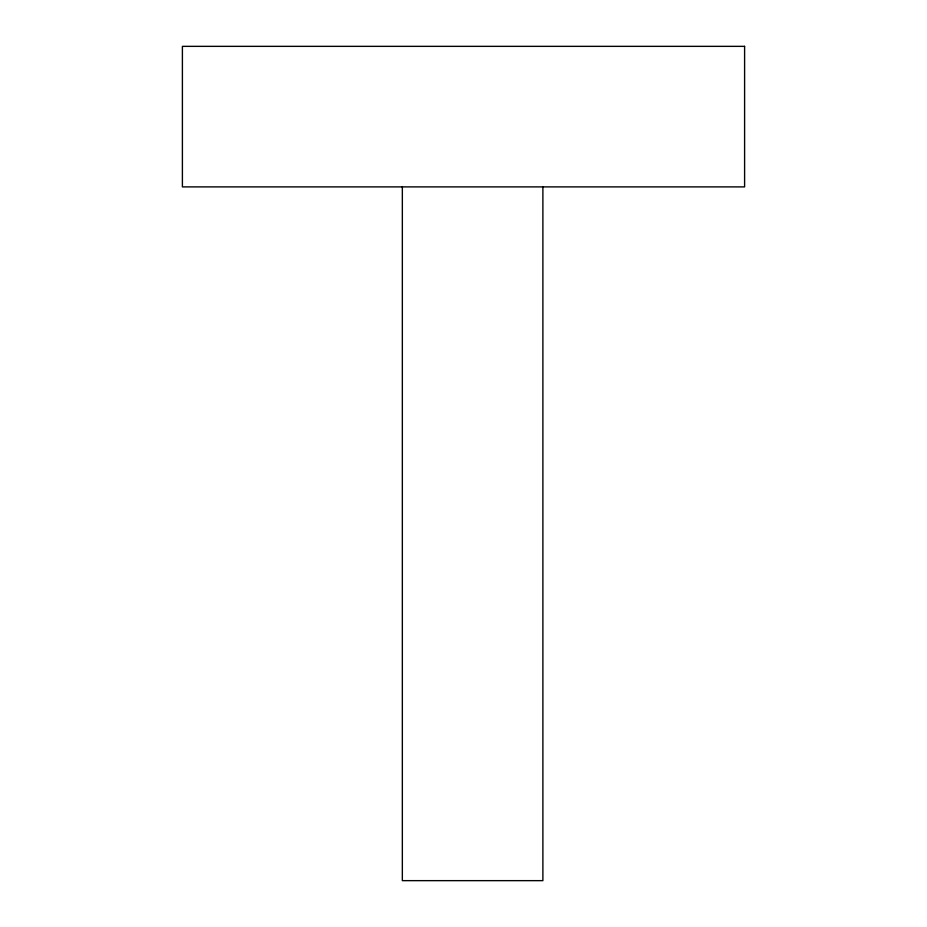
<?xml version="1.0" encoding="UTF-8"?>
<svg xmlns="http://www.w3.org/2000/svg" width="927" height="927" viewBox="0 0 927 927"><rect width="100%" height="100%" fill="white"/><g stroke="black" fill="none" stroke-linecap="round" stroke-linejoin="round"><path stroke-width="1.39" d="M542.886 186.582L542.886 880.65L402.341 880.65L402.341 186.582M744.601 46.35L182.399 46.35L182.399 186.895L744.601 186.895L744.601 46.35"/></g></svg>
